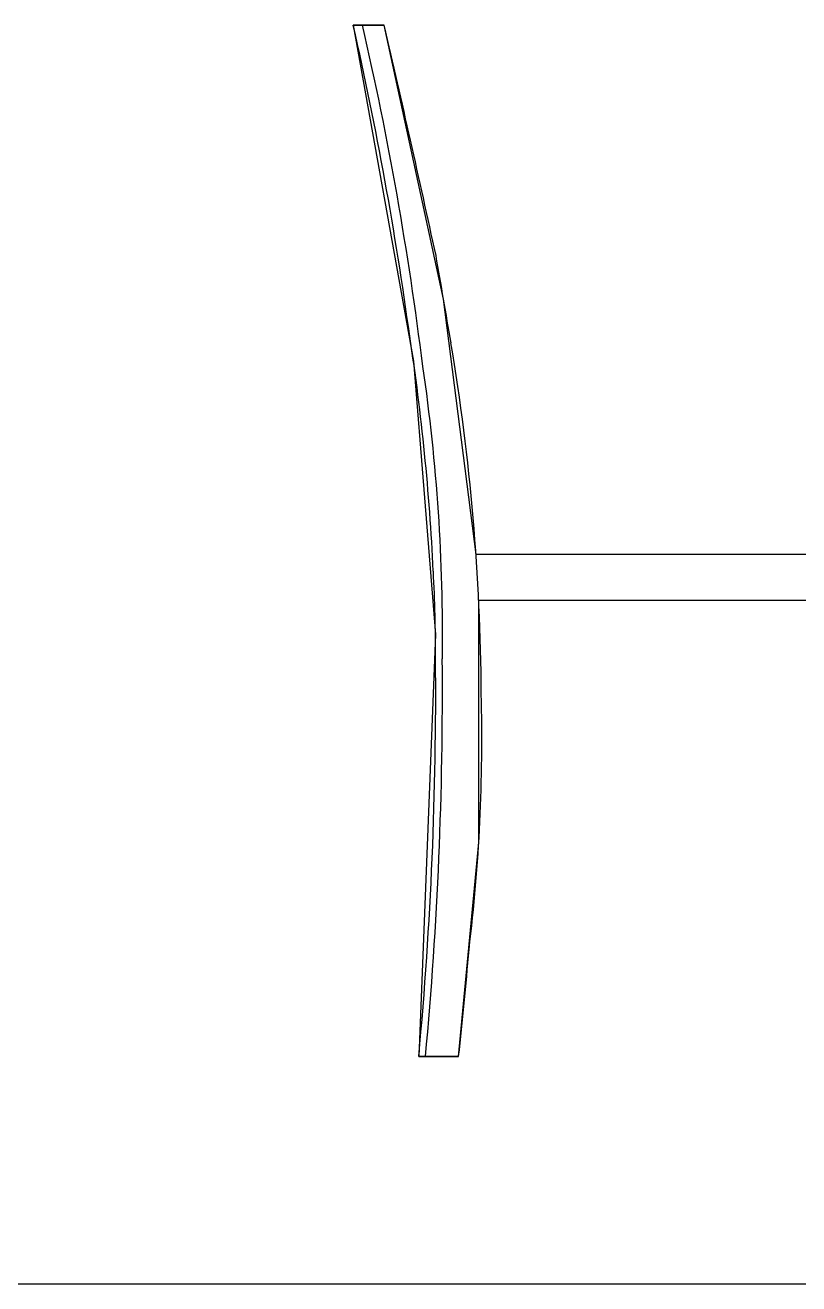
# Model space of a CAD drawing. Header units: millimetres. Extents: x 37301 to 64830, y 24173 to 38860.
# Drawn here: x 49711 to 50389, y 36235 to 37340 of the extents above; entities that cross this region are included whole.
import ezdxf

# ---------------------------------------------------------------- set-up
doc = ezdxf.new("R2010")
doc.units = ezdxf.units.MM
doc.layers.add('www.cad-blocks.net', color=7, linetype='Continuous')

# ---------------------------------------------------------------- blocks, each defined once
blk = doc.blocks.new('A$C0AC957C6')
for p, q in [((27.1, 905), (0, 905)), ((0, 905), (52.8, 610.2)), ((0, 905), (27.1, 905)), ((79.2, 664.5), (27.1, 905)), ((107.8, 440.5), (79.2, 664.5)), ((52.8, 610.2), (72, 370.2)), ((406.1, 440.5), (107.8, 440.5)), ((346.7, 440.5), (107.8, 440.5)), ((500.1, 440.5), (346.7, 440.5)), ((110.1, 187.7), (110.2, 400.5)), ((110.2, 400.5), (406.1, 400.5)), ((110.2, 400.5), (346.8, 400.5)), ((346.8, 400.5), (506.1, 400.5)), ((72, 370.2), (57.4, 0)), ((92.4, 0), (110.1, 187.7)), ((57.4, 0), (92.4, 0)), ((92.4, 0), (57.4, 0))]:
    blk.add_line(p, q)
for centre, radius, start, end in [((-3135.2, 195.3), 3214.5, 7.807, 12.755), ((-15640.8, -2720.8), 16082, 12.29109, 13.02972), ((-13477, -1664.4), 13754.8, 9.58628, 9.90942), ((-1883.4, 334.2), 1955.7, 2.6839, 8.7566), ((-1811.9, 307), 1924.2, 0.3322, 9.5496), ((-1311.3, 352.1), 1383.5, 359.8588, 3.0521), ((-3374.3, 320.1), 3446.6, 354.6711, 0.4759), ((-1429.4, 279.7), 1542.2, 353.076, 1.4316), ((-4625.5, 510), 4745.4, 353.8308, 354.9681)]:
    blk.add_arc(centre, radius, start, end)
at = {"ltscale": 40}
for centre, radius, start, end in [((-2889.8, 238.7), 2973.5, 7.0865, 12.9494), ((-1546.4, 369.5), 1624.7, 359.2781, 8.3537), ((-3380.1, 320.1), 3458.3, 354.6889, 0.4784)]:
    blk.add_arc(centre, radius, start, end, dxfattribs=at)
blk = doc.blocks.new('FORMAT')
at = {"color": 155, "true_color": 0x546d8e}
blk.add_line((39819.4, 36235.3), (64830.2, 36235.3), dxfattribs=at)

msp = doc.modelspace()

# ---------------------------------------------------------------- block references
msp.add_blockref('A$C0AC957C6', (49998.5, 36434.8))
at = {"layer": 'www.cad-blocks.net'}
msp.add_blockref('FORMAT', (0, 0), dxfattribs=at)

doc.saveas('drawing.dxf')
